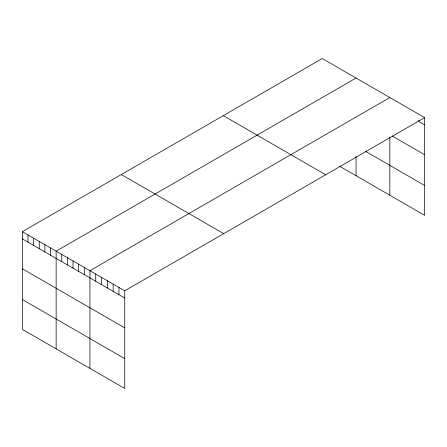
<?xml version="1.0" encoding="UTF-8"?>
<svg xmlns="http://www.w3.org/2000/svg" width="447" height="447" viewBox="0 0 447 447"><rect width="100%" height="100%" fill="white"/><g stroke="black" fill="none" stroke-linecap="round" stroke-linejoin="round"><path stroke-width="0.67" d="M22.35 231.675L124.741 290.79L124.741 388.477L22.35 329.361L22.35 231.675L322.259 58.523L424.65 117.639L424.65 215.325L339.714 166.29M356.047 78.029L56.138 251.18L56.138 348.872M389.834 97.541L89.931 270.692L89.931 368.378M124.741 290.79L424.65 117.639M424.65 124.875L418.85 121.528L418.85 120.209M392.159 135.966L424.65 154.723M365.624 151.399L424.65 185.477M223.288 115.661L325.679 174.777M121.321 174.531L223.712 233.647M22.35 238.91L124.741 298.026M22.35 268.759L124.741 327.874M22.35 299.512L124.741 358.628M389.834 137.358L389.834 195.227M356.047 156.484L356.047 175.721M118.941 287.438L118.941 294.679M113.136 284.091L113.136 291.327M107.336 280.738L107.336 287.98M101.53 277.391L101.53 284.627M95.731 274.039L95.731 281.275M84.299 267.44L84.299 274.676M78.666 264.188L78.666 271.424M73.034 260.936L73.034 268.172M67.402 257.684L67.402 264.92M61.77 254.432L61.77 261.668M50.505 247.929L50.505 255.17M44.879 244.677L44.879 251.918M39.247 241.43L39.247 248.666M33.614 238.178L33.614 245.414M27.982 234.926L27.982 242.162"/></g></svg>
